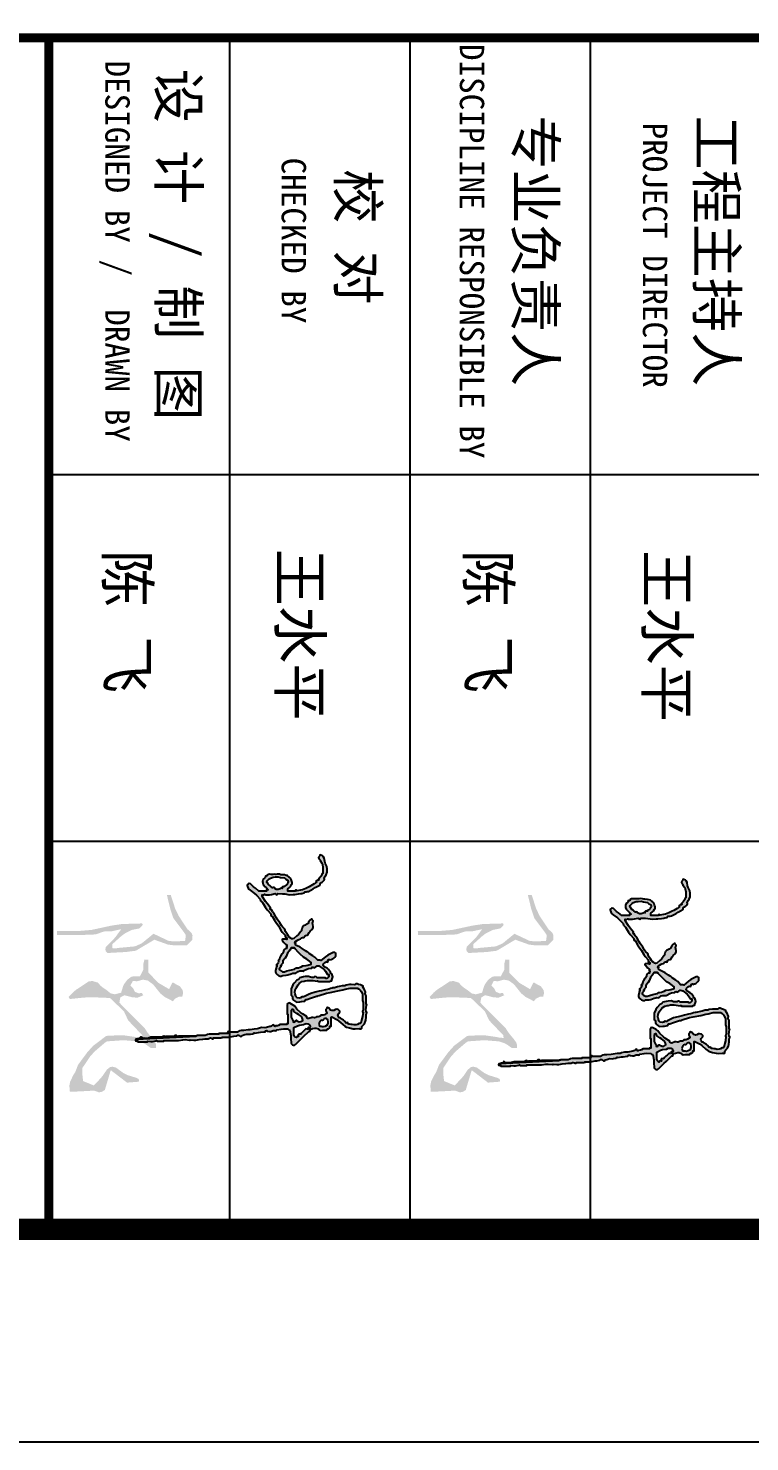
# Model space of a CAD drawing. Extents: x -496980 to 486425, y -292187 to -29437.
# Drawn here: x -112616 to -104121, y -292187 to -275551 of the extents above; entities that cross this region are included whole.
import ezdxf

# ---------------------------------------------------------------- set-up
doc = ezdxf.new("R2010")
doc.units = 0
doc.header["$LTSCALE"] = 1000
doc.header["$MEASUREMENT"] = 0
doc.layers.add('PUB_TEXT', color=7, linetype='Continuous')
doc.layers.add('PUB_TITLE', color=4, linetype='Continuous')
doc.styles.add('TQ', font='')
doc.styles.get('TQ').set_extended_font_data('SimSun')

# ---------------------------------------------------------------- blocks, each defined once
blk = doc.blocks.new('A$C21010AD8')
h = blk.add_hatch(color=247)
h.paths.add_polyline_path([(249, 1768), (240, 1777), (231, 1779), (219, 1777), (198, 1790), (187, 1796), (164, 1805), (142, 1805), (131, 1804), (109, 1802), (79, 1787), (63, 1782), (30, 1777), (16, 1768), (10, 1761), (2, 1747), (0, 1742), (3, 1736), (8, 1735), (19, 1727), (29, 1725), (42, 1729), (45, 1734), (48, 1737), (54, 1738), (77, 1754), (91, 1760), (118, 1765), (141, 1765), (153, 1765), (176, 1765), (177, 1760), (184, 1756), (188, 1759), (203, 1746), (211, 1740), (225, 1726), (228, 1723), (233, 1725), (234, 1729), (240, 1724), (242, 1718), (240, 1710), (246, 1703), (253, 1701), (261, 1704), (265, 1695), (268, 1691), (274, 1683), (293, 1653), (301, 1637), (316, 1604), (328, 1572), (332, 1555), (338, 1521), (332, 1516), (334, 1507), (341, 1503), (341, 1476), (341, 1463), (341, 1436), (332, 1436), (328, 1436), (319, 1436), (306, 1452), (297, 1459), (280, 1470), (271, 1476), (259, 1475), (243, 1469), (232, 1466), (220, 1460), (213, 1452), (209, 1445), (201, 1435), (196, 1431), (193, 1420), (189, 1404), (187, 1377), (187, 1368), (183, 1356), (181, 1336), (185, 1323), (183, 1307), (184, 1293), (185, 1287), (185, 1281), (185, 1278), (183, 1263), (185, 1254), (191, 1241), (199, 1237), (202, 1231), (200, 1223), (213, 1221), (221, 1216), (228, 1204), (243, 1198), (251, 1197), (267, 1198), (280, 1204), (300, 1222), (309, 1231), (328, 1250), (328, 1244), (328, 1241), (328, 1235), (333, 1235), (336, 1235), (341, 1235), (341, 1206), (341, 1191), (341, 1162), (315, 1129), (302, 1113), (274, 1083), (271, 1072), (274, 1064), (283, 1058), (285, 1052), (293, 1051), (298, 1055), (315, 1060), (323, 1066), (334, 1080), (364, 1120), (381, 1139), (417, 1174), (432, 1179), (439, 1184), (450, 1195), (497, 1224), (519, 1241), (560, 1278), (568, 1276), (575, 1279), (578, 1287), (616, 1309), (635, 1321), (670, 1348), (708, 1370), (727, 1383), (761, 1412), (769, 1410), (776, 1414), (779, 1421), (785, 1425), (791, 1426), (798, 1424), (795, 1409), (794, 1402), (795, 1387), (797, 1382), (805, 1380), (810, 1384), (826, 1396), (833, 1403), (846, 1418), (846, 1424), (865, 1424), (865, 1427), (868, 1428), (871, 1427), (874, 1423), (878, 1422), (883, 1424), (885, 1409), (891, 1401), (904, 1393), (917, 1394), (926, 1389), (932, 1378), (954, 1365), (967, 1360), (993, 1354), (991, 1351), (992, 1346), (996, 1345), (997, 1348), (1002, 1350), (1005, 1348), (1016, 1345), (1022, 1341), (1029, 1332), (1035, 1332), (1054, 1332), (1062, 1326), (1068, 1324), (1078, 1323), (1093, 1318), (1104, 1318), (1118, 1326), (1130, 1338), (1136, 1346), (1142, 1363), (1142, 1373), (1140, 1378), (1136, 1387), (1134, 1419), (1131, 1436), (1121, 1467), (1115, 1483), (1114, 1492), (1115, 1509), (1098, 1532), (1093, 1548), (1093, 1576), (1096, 1579), (1094, 1584), (1090, 1585), (1075, 1614), (1070, 1630), (1066, 1662), (1059, 1665), (1058, 1674), (1063, 1680), (1057, 1693), (1054, 1699), (1044, 1710), (1046, 1727), (1050, 1736), (1060, 1750), (1081, 1778), (1096, 1790), (1127, 1808), (1127, 1813), (1127, 1815), (1127, 1820), (1135, 1820), (1140, 1820), (1148, 1820), (1153, 1815), (1155, 1813), (1160, 1808), (1165, 1802), (1164, 1793), (1157, 1790), (1157, 1758), (1157, 1742), (1157, 1710), (1148, 1702), (1147, 1689), (1154, 1680), (1155, 1660), (1153, 1649), (1145, 1631), (1147, 1598), (1150, 1581), (1157, 1549), (1168, 1540), (1173, 1534), (1179, 1521), (1207, 1494), (1225, 1482), (1261, 1467), (1285, 1467), (1297, 1467), (1322, 1467), (1331, 1476), (1339, 1479), (1352, 1479), (1367, 1492), (1374, 1499), (1386, 1515), (1384, 1547), (1382, 1563), (1377, 1595), (1367, 1597), (1362, 1603), (1361, 1613), (1349, 1649), (1343, 1668), (1331, 1704), (1330, 1714), (1329, 1719), (1325, 1729), (1303, 1798), (1295, 1834), (1282, 1905), (1271, 1952), (1266, 1975), (1255, 2021), (1255, 2050), (1255, 2065), (1255, 2094), (1259, 2094), (1262, 2099), (1261, 2103), (1278, 2120), (1288, 2127), (1310, 2137), (1334, 2137), (1346, 2137), (1371, 2137), (1389, 2144), (1399, 2146), (1419, 2146), (1439, 2145), (1449, 2144), (1468, 2140), (1472, 2137), (1479, 2138), (1480, 2143), (1522, 2137), (1543, 2133), (1584, 2122), (1588, 2117), (1588, 2112), (1587, 2106), (1597, 2090), (1601, 2080), (1602, 2061), (1598, 2042), (1597, 2033), (1593, 2015), (1593, 2009), (1590, 2003), (1583, 2000), (1580, 1991), (1584, 1985), (1565, 1968), (1557, 1958), (1544, 1936), (1537, 1932), (1534, 1926), (1535, 1918), (1528, 1914), (1524, 1913), (1517, 1908), (1507, 1906), (1500, 1908), (1492, 1914), (1488, 1922), (1480, 1926), (1471, 1924), (1466, 1919), (1464, 1916), (1459, 1911), (1454, 1895), (1456, 1883), (1465, 1869), (1467, 1857), (1466, 1850), (1462, 1838), (1451, 1831), (1446, 1826), (1441, 1814), (1438, 1809), (1441, 1803), (1447, 1802), (1457, 1793), (1469, 1792), (1480, 1799), (1485, 1803), (1493, 1801), (1495, 1796), (1507, 1779), (1511, 1767), (1511, 1747), (1517, 1743), (1520, 1739), (1523, 1732), (1524, 1721), (1525, 1715), (1526, 1704), (1533, 1694), (1535, 1686), (1532, 1674), (1532, 1661), (1534, 1655), (1538, 1643), (1542, 1632), (1541, 1623), (1535, 1613), (1530, 1613), (1528, 1613), (1523, 1613), (1498, 1574), (1484, 1555), (1453, 1521), (1426, 1500), (1414, 1485), (1398, 1454), (1395, 1444), (1400, 1434), (1410, 1430), (1446, 1430), (1463, 1430), (1499, 1430), (1499, 1432), (1499, 1434), (1499, 1436), (1535, 1436), (1553, 1436), (1590, 1436), (1587, 1431), (1591, 1424), (1596, 1424), (1596, 1399), (1596, 1387), (1596, 1363), (1606, 1348), (1609, 1338), (1611, 1320), (1615, 1316), (1614, 1308), (1608, 1305), (1603, 1302), (1601, 1294), (1605, 1290), (1613, 1282), (1615, 1276), (1617, 1265), (1626, 1235), (1628, 1218), (1627, 1186), (1635, 1160), (1639, 1146), (1642, 1119), (1647, 1080), (1649, 1061), (1654, 1022), (1654, 996), (1657, 983), (1669, 961), (1669, 929), (1669, 913), (1669, 881), (1666, 882), (1664, 881), (1663, 878), (1667, 871), (1673, 868), (1681, 869), (1681, 835), (1681, 818), (1681, 784), (1684, 784), (1685, 784), (1687, 784), (1687, 747), (1687, 729), (1687, 693), (1692, 678), (1695, 671), (1700, 656), (1700, 627), (1700, 612), (1700, 583), (1702, 583), (1704, 579), (1703, 577), (1701, 574), (1703, 571), (1706, 571), (1706, 505), (1706, 472), (1706, 406), (1708, 406), (1710, 402), (1709, 400), (1700, 385), (1701, 371), (1712, 357), (1712, 328), (1712, 313), (1712, 284), (1715, 284), (1716, 280), (1715, 278), (1707, 268), (1709, 256), (1718, 248), (1718, 206), (1718, 185), (1718, 144), (1726, 121), (1728, 108), (1727, 83), (1729, 73), (1728, 66), (1721, 59), (1717, 54), (1718, 46), (1724, 43), (1731, 38), (1733, 30), (1730, 22), (1735, 22), (1737, 22), (1742, 22), (1742, 17), (1742, 15), (1742, 10), (1737, 10), (1735, 10), (1730, 10), (1737, 2), (1745, 0), (1755, 4), (1750, 10), (1753, 19), (1761, 22), (1761, 59), (1761, 77), (1761, 114), (1758, 114), (1757, 114), (1755, 114), (1757, 145), (1756, 161), (1751, 193), (1748, 197), (1750, 203), (1755, 205), (1755, 229), (1755, 242), (1755, 266), (1752, 266), (1751, 266), (1748, 266), (1748, 322), (1748, 350), (1748, 406), (1741, 447), (1740, 469), (1745, 510), (1747, 512), (1745, 515), (1742, 516), (1745, 550), (1744, 567), (1739, 601), (1734, 635), (1733, 652), (1733, 686), (1726, 696), (1724, 705), (1727, 717), (1732, 722), (1731, 732), (1724, 735), (1724, 764), (1724, 779), (1724, 808), (1721, 809), (1720, 812), (1721, 814), (1722, 817), (1721, 820), (1718, 821), (1718, 838), (1718, 846), (1718, 863), (1717, 870), (1716, 874), (1715, 881), (1710, 911), (1708, 925), (1703, 955), (1698, 963), (1698, 970), (1703, 979), (1709, 988), (1708, 999), (1700, 1006), (1696, 1022), (1693, 1030), (1687, 1046), (1690, 1070), (1689, 1083), (1684, 1107), (1678, 1112), (1676, 1118), (1678, 1125), (1673, 1159), (1671, 1176), (1666, 1211), (1667, 1215), (1666, 1219), (1663, 1223), (1657, 1226), (1655, 1236), (1660, 1241), (1664, 1263), (1662, 1275), (1654, 1296), (1653, 1308), (1653, 1315), (1657, 1326), (1651, 1327), (1648, 1332), (1640, 1373), (1638, 1394), (1639, 1436), (1646, 1441), (1650, 1446), (1651, 1454), (1701, 1462), (1726, 1464), (1776, 1467), (1781, 1471), (1783, 1474), (1788, 1479), (1792, 1489), (1791, 1497), (1785, 1506), (1736, 1557), (1712, 1583), (1663, 1634), (1661, 1641), (1651, 1645), (1645, 1640), (1640, 1632), (1633, 1629), (1623, 1631), (1635, 1625), (1640, 1616), (1639, 1604), (1655, 1588), (1662, 1580), (1678, 1564), (1687, 1558), (1690, 1550), (1687, 1540), (1695, 1533), (1702, 1532), (1712, 1534), (1711, 1525), (1714, 1519), (1721, 1515), (1716, 1503), (1711, 1498), (1700, 1491), (1670, 1491), (1656, 1491), (1627, 1491), (1610, 1525), (1604, 1544), (1599, 1582), (1591, 1599), (1589, 1609), (1590, 1628), (1595, 1633), (1597, 1635), (1602, 1640), (1613, 1646), (1623, 1645), (1633, 1637), (1639, 1648), (1640, 1656), (1636, 1668), (1631, 1689), (1632, 1702), (1639, 1723), (1646, 1728), (1649, 1732), (1654, 1741), (1650, 1765), (1650, 1777), (1651, 1802), (1643, 1803), (1638, 1809), (1639, 1817), (1633, 1827), (1626, 1831), (1614, 1832), (1614, 1837), (1614, 1840), (1614, 1844), (1580, 1844), (1563, 1844), (1529, 1844), (1529, 1847), (1528, 1849), (1526, 1850), (1551, 1895), (1566, 1916), (1599, 1954), (1616, 1975), (1623, 1989), (1630, 2015), (1637, 2051), (1639, 2070), (1636, 2106), (1637, 2116), (1639, 2125), (1632, 2131), (1626, 2132), (1617, 2131), (1606, 2142), (1601, 2147), (1590, 2158), (1567, 2166), (1556, 2169), (1532, 2174), (1516, 2174), (1508, 2174), (1492, 2177), (1489, 2180), (1482, 2178), (1480, 2174), (1454, 2171), (1440, 2172), (1413, 2177), (1411, 2178), (1407, 2176), (1407, 2174), (1375, 2174), (1360, 2174), (1328, 2174), (1316, 2165), (1305, 2163), (1291, 2167), (1277, 2160), (1270, 2157), (1255, 2152), (1251, 2145), (1245, 2142), (1236, 2143), (1228, 2127), (1225, 2118), (1221, 2100), (1214, 2088), (1215, 2075), (1224, 2064), (1222, 2032), (1222, 2016), (1227, 1985), (1233, 1971), (1234, 1963), (1233, 1948), (1241, 1919), (1244, 1904), (1252, 1875), (1253, 1860), (1254, 1853), (1258, 1838), (1265, 1820), (1268, 1810), (1270, 1790), (1280, 1751), (1285, 1731), (1294, 1692), (1306, 1650), (1314, 1630), (1334, 1591), (1338, 1584), (1338, 1579), (1337, 1570), (1346, 1554), (1348, 1543), (1346, 1524), (1340, 1518), (1337, 1515), (1331, 1509), (1308, 1503), (1296, 1502), (1273, 1503), (1263, 1508), (1258, 1510), (1249, 1515), (1223, 1532), (1212, 1543), (1194, 1567), (1190, 1588), (1187, 1598), (1182, 1619), (1183, 1656), (1184, 1674), (1191, 1710), (1187, 1714), (1189, 1721), (1194, 1723), (1194, 1766), (1194, 1788), (1194, 1832), (1188, 1833), (1185, 1840), (1188, 1844), (1178, 1848), (1169, 1854), (1150, 1858), (1139, 1857), (1121, 1850), (1120, 1843), (1113, 1837), (1105, 1838), (1080, 1819), (1068, 1806), (1054, 1777), (1045, 1771), (1037, 1769), (1026, 1771), (1017, 1780), (1013, 1785), (1008, 1796), (1005, 1799), (1007, 1804), (1011, 1805), (1007, 1812), (1001, 1815), (993, 1814), (987, 1818), (985, 1826), (990, 1832), (985, 1843), (983, 1848), (980, 1860), (973, 1867), (970, 1871), (962, 1878), (950, 1886), (941, 1888), (926, 1887), (919, 1879), (918, 1873), (920, 1863), (945, 1813), (961, 1790), (996, 1747), (993, 1735), (993, 1729), (993, 1716), (964, 1688), (951, 1671), (929, 1637), (917, 1624), (912, 1616), (904, 1601), (881, 1569), (870, 1551), (853, 1515), (846, 1508), (838, 1506), (828, 1509), (828, 1504), (828, 1502), (828, 1497), (818, 1503), (814, 1508), (810, 1518), (800, 1532), (796, 1539), (792, 1555), (782, 1564), (778, 1572), (779, 1585), (765, 1594), (758, 1603), (755, 1619), (730, 1635), (719, 1645), (700, 1668), (684, 1673), (674, 1674), (657, 1671), (643, 1668), (635, 1669), (621, 1674), (614, 1667), (611, 1664), (603, 1659), (615, 1641), (625, 1633), (645, 1625), (657, 1609), (662, 1600), (670, 1582), (681, 1574), (687, 1571), (700, 1567), (709, 1565), (714, 1563), (721, 1558), (751, 1534), (764, 1520), (789, 1491), (792, 1480), (791, 1473), (785, 1463), (775, 1448), (766, 1441), (749, 1433), (732, 1418), (722, 1412), (700, 1406), (679, 1384), (666, 1374), (639, 1360), (606, 1336), (589, 1325), (554, 1305), (540, 1294), (533, 1289), (517, 1281), (514, 1273), (507, 1270), (499, 1272), (459, 1239), (438, 1224), (395, 1195), (388, 1194), (384, 1194), (377, 1192), (379, 1199), (378, 1205), (374, 1211), (371, 1214), (372, 1221), (377, 1223), (376, 1261), (373, 1280), (365, 1317), (369, 1321), (370, 1323), (374, 1326), (375, 1333), (371, 1339), (365, 1342), (366, 1386), (368, 1408), (377, 1451), (373, 1484), (372, 1501), (368, 1534), (365, 1556), (363, 1567), (359, 1588), (354, 1591), (352, 1592), (347, 1595), (347, 1609), (346, 1617), (344, 1631), (321, 1673), (309, 1693), (286, 1735), (281, 1739), (277, 1740), (270, 1741), (261, 1751), (257, 1757)])
h.paths.add_polyline_path([(263, 1435), (266, 1434), (274, 1430), (283, 1424), (287, 1419), (292, 1409), (299, 1403), (301, 1396), (298, 1387), (303, 1382), (309, 1380), (316, 1381), (314, 1374), (315, 1369), (319, 1363), (327, 1344), (326, 1329), (316, 1311), (309, 1306), (307, 1298), (310, 1290), (298, 1275), (292, 1268), (280, 1253), (267, 1247), (263, 1239), (254, 1237), (246, 1241), (227, 1259), (219, 1271), (210, 1296), (208, 1316), (207, 1345), (212, 1367), (218, 1403), (230, 1417), (238, 1433), (255, 1439)], flags=16)
h.paths.add_polyline_path([(877, 1497), (883, 1497), (882, 1499), (883, 1503), (886, 1503), (918, 1535), (934, 1551), (965, 1582), (982, 1613), (992, 1628), (1014, 1655), (1020, 1655), (1023, 1655), (1029, 1655), (1038, 1624), (1041, 1608), (1044, 1576), (1053, 1560), (1057, 1551), (1063, 1534), (1065, 1518), (1067, 1510), (1075, 1497), (1082, 1468), (1086, 1453), (1093, 1424), (1102, 1402), (1101, 1386), (1090, 1366), (1084, 1357), (1076, 1354), (1066, 1357), (1061, 1362), (1059, 1364), (1054, 1369), (1041, 1369), (1041, 1375), (1037, 1373), (1032, 1374), (1029, 1378), (1020, 1387), (1011, 1389), (999, 1387), (972, 1409), (957, 1418), (926, 1433), (907, 1448), (897, 1454), (877, 1467)], flags=16)
h.paths.add_polyline_path([(1456, 1485), (1461, 1490), (1466, 1492), (1474, 1491), (1493, 1520), (1503, 1535), (1523, 1564), (1536, 1571), (1544, 1574), (1559, 1576), (1570, 1557), (1571, 1542), (1563, 1521), (1558, 1517), (1560, 1509), (1566, 1506), (1572, 1501), (1575, 1493), (1572, 1485), (1567, 1487), (1563, 1486), (1559, 1482), (1547, 1475), (1541, 1472), (1529, 1467), (1502, 1467), (1489, 1467), (1462, 1467), (1457, 1472), (1455, 1477)], flags=16)
h.paths.add_polyline_path([(1540, 1786), (1541, 1799), (1546, 1804), (1549, 1806), (1553, 1811), (1572, 1816), (1584, 1815), (1602, 1808), (1610, 1794), (1613, 1786), (1617, 1771), (1615, 1757), (1614, 1749), (1614, 1735), (1605, 1731), (1601, 1729), (1593, 1723), (1591, 1728), (1586, 1730), (1581, 1729), (1568, 1737), (1562, 1744), (1556, 1759), (1559, 1762), (1557, 1767), (1553, 1768), (1544, 1777)], flags=16)
at = {"color": 247}
for points in [[(185, 1278), (183, 1263), (185, 1254), (191, 1241), (199, 1237), (202, 1231), (200, 1223), (213, 1221), (221, 1216), (228, 1204), (243, 1198), (251, 1197), (267, 1198), (280, 1204), (300, 1222), (309, 1231), (328, 1250), (328, 1244), (328, 1241), (328, 1235), (333, 1235), (336, 1235), (341, 1235), (341, 1206), (341, 1191), (341, 1162), (315, 1129), (302, 1113), (274, 1083), (271, 1072), (274, 1064), (283, 1058), (285, 1052), (293, 1051), (298, 1055), (315, 1060), (323, 1066), (334, 1080), (364, 1120), (381, 1139), (417, 1174), (432, 1179), (439, 1184), (450, 1195), (497, 1224), (519, 1241), (560, 1278), (568, 1276), (575, 1279), (578, 1287), (616, 1309), (635, 1321), (670, 1348), (708, 1370), (727, 1383), (761, 1412), (769, 1410), (776, 1414), (779, 1421), (785, 1425), (791, 1426), (798, 1424), (795, 1409), (794, 1402), (795, 1387), (797, 1382), (805, 1380), (810, 1384), (826, 1396), (833, 1403), (846, 1418), (846, 1424), (846, 1418), (846, 1424), (865, 1424), (846, 1424), (865, 1424), (865, 1427), (868, 1428), (871, 1427), (874, 1423), (878, 1422), (883, 1424), (885, 1409), (891, 1401), (904, 1393), (917, 1394), (926, 1389), (932, 1378), (954, 1365), (967, 1360), (993, 1354), (991, 1351), (992, 1346), (996, 1345), (997, 1348), (1002, 1350), (1005, 1348), (1016, 1345), (1022, 1341), (1029, 1332), (1035, 1332), (1054, 1332), (1062, 1326), (1068, 1324), (1078, 1323), (1093, 1318), (1104, 1318), (1118, 1326), (1130, 1338), (1136, 1346), (1142, 1363), (1142, 1373), (1140, 1378), (1136, 1387), (1134, 1419), (1131, 1436), (1121, 1467), (1115, 1483), (1114, 1492), (1115, 1509), (1098, 1532), (1093, 1548), (1093, 1576), (1096, 1579), (1094, 1584), (1090, 1585), (1075, 1614), (1070, 1630), (1066, 1662), (1059, 1665), (1058, 1674), (1063, 1680), (1057, 1693), (1054, 1699), (1044, 1710), (1046, 1727), (1050, 1736), (1060, 1750), (1081, 1778), (1096, 1790), (1127, 1808), (1127, 1813), (1127, 1815), (1127, 1820), (1135, 1820), (1140, 1820), (1148, 1820), (1153, 1815), (1155, 1813), (1160, 1808), (1165, 1802), (1164, 1793), (1157, 1790), (1157, 1758), (1157, 1742), (1157, 1710), (1148, 1702), (1147, 1689), (1154, 1680), (1155, 1660), (1153, 1649), (1145, 1631), (1147, 1598), (1150, 1581), (1157, 1549), (1168, 1540), (1173, 1534), (1179, 1521), (1207, 1494), (1225, 1482), (1261, 1467), (1285, 1467), (1297, 1467), (1322, 1467), (1331, 1476), (1339, 1479), (1352, 1479), (1367, 1492), (1374, 1499), (1386, 1515), (1384, 1547), (1382, 1563), (1377, 1595), (1367, 1597), (1362, 1603), (1361, 1613), (1349, 1649), (1343, 1668), (1331, 1704), (1330, 1714), (1329, 1719), (1325, 1729), (1303, 1798), (1295, 1834), (1282, 1905), (1271, 1952), (1266, 1975), (1255, 2021), (1255, 2050), (1255, 2065), (1255, 2094), (1259, 2094), (1262, 2099), (1261, 2103), (1278, 2120), (1288, 2127), (1310, 2137), (1334, 2137), (1346, 2137), (1371, 2137), (1389, 2144), (1399, 2146), (1419, 2146), (1439, 2145), (1449, 2144), (1468, 2140), (1472, 2137), (1479, 2138), (1480, 2143), (1522, 2137), (1543, 2133), (1584, 2122), (1588, 2117), (1588, 2112), (1587, 2106), (1597, 2090), (1601, 2080), (1602, 2061), (1598, 2042), (1597, 2033), (1593, 2015), (1593, 2010), (1592, 2007), (1590, 2003), (1583, 2000), (1580, 1991), (1584, 1985), (1565, 1968), (1557, 1958), (1544, 1936), (1537, 1932), (1534, 1926), (1535, 1918), (1528, 1914), (1524, 1913), (1517, 1908), (1507, 1906), (1500, 1908), (1492, 1914), (1488, 1922), (1480, 1926), (1471, 1924), (1466, 1919), (1464, 1916), (1459, 1911), (1454, 1895), (1456, 1883), (1465, 1869), (1467, 1857), (1466, 1850), (1462, 1838), (1451, 1831), (1446, 1826), (1441, 1814), (1438, 1809), (1441, 1803), (1447, 1802), (1457, 1793), (1469, 1792), (1480, 1799), (1485, 1803), (1493, 1801), (1495, 1796), (1507, 1779), (1511, 1767), (1511, 1747), (1517, 1743), (1520, 1739), (1523, 1732), (1524, 1721), (1525, 1715), (1526, 1704), (1533, 1694), (1535, 1686), (1532, 1674), (1532, 1661), (1534, 1655), (1538, 1643), (1542, 1632), (1541, 1623), (1535, 1613), (1530, 1613), (1528, 1613), (1523, 1613), (1498, 1574), (1484, 1555), (1453, 1521), (1426, 1500), (1414, 1485), (1398, 1454), (1395, 1444), (1400, 1434), (1410, 1430), (1446, 1430), (1463, 1430), (1499, 1430), (1499, 1432), (1499, 1434), (1499, 1436), (1535, 1436), (1553, 1436), (1590, 1436), (1587, 1431), (1591, 1424), (1596, 1424), (1596, 1399), (1596, 1387), (1596, 1363), (1606, 1348), (1609, 1338), (1611, 1320), (1615, 1316), (1614, 1308), (1608, 1305), (1603, 1302), (1601, 1294), (1605, 1290), (1613, 1282), (1615, 1276), (1617, 1265), (1626, 1235), (1628, 1218), (1627, 1186), (1635, 1160), (1639, 1146), (1642, 1119), (1647, 1080), (1649, 1061), (1654, 1022), (1654, 996), (1657, 983), (1669, 961), (1669, 929), (1669, 913), (1669, 881), (1666, 882), (1664, 881), (1663, 878), (1667, 871), (1673, 868), (1681, 869), (1681, 835), (1681, 818), (1681, 784), (1684, 784), (1685, 784), (1687, 784), (1687, 747), (1687, 729), (1687, 693), (1692, 678), (1695, 671), (1700, 656), (1700, 627), (1700, 612), (1700, 583), (1702, 583), (1704, 579), (1703, 577), (1701, 574), (1703, 571), (1706, 571), (1706, 505), (1706, 472), (1706, 406), (1708, 406), (1710, 402), (1709, 400), (1700, 385), (1701, 371), (1712, 357), (1712, 328), (1712, 313), (1712, 284), (1715, 284), (1716, 280), (1715, 278), (1707, 268), (1709, 256), (1718, 248), (1718, 206), (1718, 185), (1718, 144), (1726, 121), (1728, 108), (1727, 83), (1729, 73), (1728, 66), (1721, 59), (1717, 54), (1718, 46), (1724, 43), (1731, 38), (1733, 30), (1730, 22), (1735, 22), (1737, 22), (1742, 22), (1742, 17), (1742, 15), (1742, 10), (1737, 10), (1735, 10), (1706, 571), (1737, 2), (1745, 0), (1755, 4), (1750, 10), (1753, 19), (1761, 22), (1761, 59), (1761, 77), (1761, 114), (1758, 114), (1757, 114), (1755, 114), (1757, 145), (1756, 161), (1751, 193), (1748, 197), (1750, 203), (1755, 205), (1755, 229), (1755, 242), (1755, 266), (1752, 266), (1751, 266), (1748, 266), (1748, 322), (1748, 350), (1748, 406), (1741, 447), (1740, 469), (1745, 510), (1747, 512), (1745, 515), (1742, 516), (1745, 550), (1744, 567), (1739, 601), (1734, 635), (1733, 652), (1733, 686), (1726, 696), (1724, 705), (1727, 717), (1732, 722), (1731, 732), (1724, 735), (1724, 764), (1724, 779), (1724, 808), (1721, 809), (1720, 812), (1721, 814), (1722, 817), (1721, 820), (1718, 821), (1718, 838), (1718, 846), (1718, 863), (1717, 870), (1716, 874), (1715, 881), (1710, 911), (1708, 925), (1703, 955), (1698, 963), (1698, 970), (1703, 979), (1709, 988), (1708, 999), (1700, 1006), (1696, 1022), (1693, 1030), (1687, 1046), (1690, 1070), (1689, 1083), (1684, 1107), (1678, 1112), (1676, 1118), (1678, 1125), (1673, 1159), (1671, 1176), (1666, 1211), (1667, 1215), (1666, 1219), (1663, 1223), (1657, 1226), (1655, 1236), (1660, 1241), (1664, 1263), (1662, 1275), (1654, 1296), (1653, 1308), (1653, 1315), (1657, 1326), (1653, 1327), (1650, 1329), (1648, 1332), (1640, 1373), (1638, 1394), (1639, 1436), (1646, 1441), (1650, 1446), (1651, 1454), (1701, 1462), (1726, 1464), (1776, 1467), (1781, 1471), (1783, 1474), (1788, 1479), (1792, 1489), (1791, 1497), (1785, 1506), (1736, 1557), (1712, 1583), (1663, 1634), (1661, 1641), (1651, 1645), (1645, 1640), (1640, 1632), (1633, 1629), (1623, 1631), (1635, 1625), (1640, 1616), (1639, 1604), (1655, 1588), (1662, 1580), (1678, 1564), (1687, 1558), (1690, 1550), (1687, 1540), (1695, 1533), (1702, 1532), (1712, 1534), (1711, 1525), (1714, 1519), (1721, 1515), (1716, 1503), (1711, 1498), (1700, 1491), (1670, 1491), (1656, 1491), (1627, 1491), (1610, 1525), (1604, 1544), (1599, 1582), (1591, 1599), (1589, 1609), (1590, 1628), (1595, 1633), (1597, 1635), (1602, 1640), (1613, 1646), (1623, 1645), (1633, 1637), (1639, 1648), (1640, 1656), (1636, 1668), (1631, 1689), (1632, 1702), (1639, 1723), (1646, 1728), (1649, 1732), (1654, 1741), (1650, 1765), (1650, 1777), (1651, 1802), (1643, 1803), (1638, 1809), (1639, 1817), (1633, 1827), (1626, 1831), (1614, 1832), (1614, 1837), (1614, 1840), (1614, 1844), (1580, 1844), (1563, 1844), (1529, 1844), (1529, 1847), (1528, 1849), (1526, 1850), (1551, 1895), (1566, 1916), (1599, 1954), (1616, 1975), (1623, 1989), (1630, 2015), (1637, 2051), (1639, 2070), (1636, 2106), (1637, 2114), (1637, 2117), (1639, 2125), (1632, 2131), (1626, 2132), (1617, 2131), (1606, 2142), (1601, 2147), (1590, 2158), (1567, 2166), (1556, 2169), (1532, 2174), (1516, 2174), (1508, 2174), (1492, 2177), (1489, 2180), (1482, 2178), (1480, 2174), (1454, 2171), (1440, 2172), (1413, 2177), (1411, 2178), (1407, 2176), (1407, 2174), (1375, 2174), (1360, 2174), (1328, 2174), (1316, 2165), (1305, 2163), (1291, 2167), (1277, 2160), (1270, 2157), (1255, 2152), (1251, 2145), (1245, 2142), (1236, 2143), (1228, 2127), (1225, 2118), (1221, 2100), (1214, 2088), (1215, 2075), (1224, 2064), (1222, 2032), (1222, 2016), (1227, 1985), (1233, 1971), (1234, 1963), (1233, 1948), (1241, 1919), (1244, 1904), (1252, 1875), (1253, 1860), (1254, 1853), (1258, 1838), (1265, 1820), (1268, 1810), (1270, 1790), (1280, 1751), (1285, 1731), (1294, 1692), (1306, 1650), (1314, 1630), (1334, 1591), (1338, 1584), (1338, 1579), (1337, 1570), (1346, 1554), (1348, 1543), (1346, 1524), (1340, 1518), (1337, 1515), (1331, 1509), (1308, 1503), (1296, 1502), (1273, 1503), (1263, 1508), (1258, 1510), (1249, 1515), (1223, 1532), (1212, 1543), (1194, 1567), (1190, 1588), (1187, 1598), (1182, 1619), (1183, 1656), (1184, 1674), (1191, 1710), (1187, 1714), (1189, 1721), (1194, 1723), (1194, 1766), (1194, 1788), (1194, 1832), (1188, 1833), (1185, 1840), (1188, 1844), (1180, 1848), (1177, 1849), (1169, 1854), (1150, 1858), (1139, 1857), (1121, 1850), (1120, 1843), (1113, 1837), (1105, 1838), (1080, 1819), (1068, 1806), (1054, 1777), (1045, 1771), (1037, 1769), (1026, 1771), (1017, 1780), (1013, 1785), (1008, 1796), (1005, 1799), (1007, 1804), (1011, 1805), (1007, 1812), (1001, 1815), (993, 1814), (987, 1818), (985, 1826), (990, 1832), (985, 1843), (983, 1848), (980, 1860), (973, 1867), (970, 1871), (962, 1878), (950, 1886), (941, 1888), (926, 1887), (919, 1879), (918, 1873), (920, 1863), (945, 1813), (961, 1790), (996, 1747), (993, 1735), (993, 1729), (993, 1716), (964, 1688), (951, 1671), (929, 1637), (917, 1624), (912, 1616), (904, 1601), (881, 1569), (870, 1551), (853, 1515), (846, 1508), (838, 1506), (828, 1509), (828, 1504), (828, 1502), (828, 1497), (818, 1503), (814, 1508), (810, 1518), (800, 1532), (796, 1539), (792, 1555), (782, 1564), (778, 1572), (779, 1585), (765, 1594), (758, 1603), (755, 1619), (730, 1635), (719, 1645), (700, 1668), (684, 1673), (674, 1674), (657, 1671), (643, 1668), (635, 1669), (621, 1674), (614, 1667), (611, 1664), (603, 1659), (615, 1641), (625, 1633), (645, 1625), (657, 1609), (662, 1600), (670, 1582), (681, 1574), (687, 1571), (700, 1567), (709, 1565), (714, 1563), (721, 1558), (751, 1534), (764, 1520), (789, 1491), (792, 1480), (791, 1473), (785, 1463), (775, 1448), (766, 1441), (749, 1433), (732, 1418), (722, 1412), (700, 1406), (679, 1384), (666, 1374), (639, 1360), (606, 1336), (589, 1325), (554, 1305), (540, 1294), (533, 1289), (517, 1281), (514, 1273), (507, 1270), (499, 1272), (459, 1239), (438, 1224), (395, 1195), (388, 1194), (384, 1194), (377, 1192), (379, 1199), (378, 1205), (374, 1211), (371, 1214), (372, 1221), (377, 1223), (376, 1261), (373, 1280), (365, 1317), (369, 1321), (370, 1323), (374, 1326), (375, 1333), (371, 1339), (365, 1342), (366, 1386), (368, 1408), (377, 1451), (373, 1484), (372, 1501), (368, 1534), (365, 1556), (363, 1567), (359, 1588), (354, 1591), (352, 1592), (347, 1595), (347, 1609), (346, 1617), (344, 1631), (321, 1673), (309, 1693), (286, 1735), (281, 1739), (277, 1740), (270, 1741), (261, 1751), (257, 1757), (249, 1768), (240, 1777), (231, 1779), (219, 1777), (198, 1790), (187, 1796), (164, 1805), (142, 1805), (131, 1804), (109, 1802), (79, 1787), (63, 1782), (30, 1777), (16, 1768), (10, 1761), (2, 1747), (0, 1742), (3, 1736), (8, 1735), (19, 1727), (29, 1725), (42, 1729), (45, 1734), (48, 1737), (54, 1738), (77, 1754), (91, 1760), (118, 1765), (141, 1765), (153, 1765), (176, 1765), (177, 1760), (184, 1756), (188, 1759), (203, 1746), (211, 1740), (225, 1726), (228, 1723), (233, 1725), (234, 1729), (240, 1724), (242, 1718), (240, 1710), (246, 1703), (253, 1701), (261, 1704), (265, 1695), (268, 1691), (274, 1683), (293, 1653), (301, 1637), (316, 1604), (328, 1572), (332, 1555), (338, 1521), (332, 1516), (334, 1507), (341, 1503), (341, 1476), (341, 1463), (341, 1436), (332, 1436), (328, 1436), (319, 1436), (306, 1452), (297, 1459), (280, 1470), (271, 1476), (259, 1475), (243, 1469), (232, 1466), (220, 1460), (213, 1452), (209, 1445), (201, 1435), (196, 1431), (193, 1420), (189, 1404), (187, 1377), (187, 1368), (183, 1356), (181, 1336), (185, 1323), (183, 1307), (184, 1293), (185, 1287), (185, 1281)], [(1593, 1723), (1601, 1729), (1605, 1731), (1614, 1735), (1614, 1749), (1615, 1757), (1617, 1771), (1613, 1786), (1610, 1794), (1602, 1808), (1584, 1815), (1572, 1816), (1553, 1811), (1549, 1806), (1546, 1804), (1541, 1799), (1540, 1786), (1544, 1777), (1553, 1768), (1557, 1767), (1559, 1762), (1556, 1759), (1562, 1744), (1568, 1737), (1581, 1729), (1586, 1730), (1591, 1728)], [(883, 1497), (877, 1497), (883, 1497), (877, 1497), (877, 1467), (877, 1497), (877, 1497), (877, 1497), (877, 1497), (877, 1467), (897, 1454), (907, 1448), (926, 1433), (957, 1418), (972, 1409), (999, 1387), (1011, 1389), (1020, 1387), (1029, 1378), (1032, 1374), (1037, 1373), (1041, 1375), (1041, 1369), (1054, 1369), (1059, 1364), (1061, 1362), (1066, 1357), (1076, 1354), (1084, 1357), (1090, 1366), (1101, 1386), (1102, 1402), (1093, 1424), (1086, 1453), (1082, 1468), (1075, 1497), (1067, 1510), (1065, 1518), (1063, 1534), (1057, 1551), (1053, 1560), (1044, 1576), (1041, 1608), (1038, 1624), (1029, 1655), (1023, 1655), (1020, 1655), (1014, 1655), (992, 1628), (982, 1613), (965, 1582), (934, 1551), (918, 1535), (886, 1503), (883, 1503), (882, 1499), (883, 1497), (877, 1497), (883, 1497), (877, 1497), (877, 1467), (877, 1497), (877, 1467), (897, 1454), (907, 1448), (926, 1433), (957, 1418), (972, 1409), (999, 1387), (1011, 1389), (1020, 1387), (1029, 1378), (1032, 1374), (1037, 1373), (1041, 1375), (1041, 1369), (1041, 1375), (1041, 1369), (1054, 1369), (1041, 1369), (1054, 1369), (1059, 1364), (1061, 1362), (1066, 1357), (1076, 1354), (1084, 1357), (1090, 1366), (1101, 1386), (1102, 1402), (1093, 1424), (1086, 1453), (1082, 1468), (1075, 1497), (1067, 1510), (1065, 1518), (1063, 1534), (1057, 1551), (1053, 1560), (1044, 1576), (1041, 1608), (1038, 1624), (1029, 1655), (1023, 1655), (1020, 1655), (1014, 1655), (992, 1628), (982, 1613), (965, 1582), (934, 1551), (918, 1535), (886, 1503), (883, 1503), (882, 1499)], [(1462, 1467), (1489, 1467), (1502, 1467), (1529, 1467), (1541, 1472), (1547, 1475), (1559, 1482), (1563, 1486), (1567, 1487), (1572, 1485), (1575, 1493), (1572, 1501), (1566, 1506), (1560, 1509), (1558, 1517), (1563, 1521), (1571, 1542), (1570, 1557), (1559, 1576), (1544, 1574), (1536, 1571), (1523, 1564), (1503, 1535), (1493, 1520), (1474, 1491), (1466, 1492), (1461, 1490), (1456, 1485), (1455, 1477), (1457, 1472)], [(1029, 1332), (1035, 1332)], [(1035, 1332), (1054, 1332)], [(1041, 1369), (1054, 1369), (1041, 1369), (1041, 1375)]]:
    blk.add_lwpolyline(points, close=True, dxfattribs=at)
blk.add_lwpolyline([(255, 1439), (263, 1435), (266, 1434), (274, 1430), (283, 1424), (287, 1419), (292, 1409), (299, 1403), (301, 1396), (298, 1387), (303, 1382), (309, 1380), (316, 1381), (314, 1374), (315, 1369), (319, 1363), (327, 1344), (326, 1329), (316, 1311), (309, 1306), (307, 1298), (310, 1290), (298, 1275), (292, 1268), (280, 1253), (267, 1247), (263, 1239), (254, 1237), (246, 1241), (227, 1259), (219, 1271), (210, 1296), (208, 1316), (207, 1345), (212, 1367), (218, 1403), (230, 1417), (238, 1433), (255, 1440)], dxfattribs=at)

msp = doc.modelspace()

# ---------------------------------------------------------------- hatches: boundary and pattern name
h = msp.add_hatch(color=7)
h.dxf.hatch_style = 1
h.paths.add_polyline_path([(-111654.2, -286964.2), (-111489.9, -287121), (-111439.7, -287228), (-111273.1, -287403.1), (-111269.2, -287435), (-111324, -287429.8), (-111344.2, -287424.9), (-111476.5, -287405.8), (-111552.5, -287402.9), (-111697.4, -287410.4), (-111851.6, -287526.3), (-111918.8, -287600.6), (-112031, -287752.1), (-112046.7, -287795.4), (-112065, -287839.9), (-112084.3, -287869.4), (-112123, -287948.3), (-112132.2, -287997.3), (-112126.1, -288068.8), (-112028.4, -288064.4), (-111968, -288061.4), (-111842, -288054.5), (-111785, -288074.2), (-111754.3, -288071.1), (-111714.9, -288047.9), (-111644.9, -287813.8), (-111453.4, -287960.3), (-111316.4, -287949.8), (-111310.5, -287936.9), (-111316.9, -287917.5), (-111339.9, -287905), (-111443.2, -287873.5), (-111498.1, -287846), (-111583.4, -287783.7), (-111627.3, -287772.6), (-111654.8, -287778.8), (-111690.9, -287808.1), (-111738, -287877.2), (-111767, -287912.8), (-111845.5, -287993.1), (-111970.1, -287942.7), (-111978, -287876.4), (-111978.9, -287788.1), (-111889.5, -287655.2), (-111837.1, -287596.2), (-111713.9, -287490.4), (-111705.7, -287485.7), (-111699.4, -287480.3), (-111685.7, -287474.5), (-111530.4, -287463.8), (-111463.7, -287463.8), (-111324.8, -287475), (-111255.1, -287497.6), (-111222.4, -287517.2), (-111170.9, -287554.7), (-111142.5, -287554.7), (-111124.3, -287554.7), (-111111.7, -287554.7), (-111110.7, -287519.2), (-111119.3, -287490.3), (-111151.6, -287444.6), (-111190.2, -287399.5), (-111214.5, -287367.7), (-111245, -287320.5), (-111350.7, -287214.8), (-111405.3, -287160.2), (-111515, -287050.5), (-111543.5, -287017.3), (-111531.2, -286955.5), (-111484.7, -286932), (-111391.4, -286956.1), (-111330.6, -286960.7), (-111259.9, -286932), (-111271.7, -286918.1), (-111273.1, -286912.2), (-111277.7, -286904.7), (-111317.3, -286909.4), (-111360.4, -286891.4), (-111380.9, -286851.3), (-111413.3, -286817.7), (-111384.7, -286763.2), (-111337.3, -286767.9), (-111266, -286748.6), (-111208.9, -286759), (-111146.7, -286803.8), (-111062.9, -286908.7), (-111010.9, -286951.5), (-110912.8, -287002.7), (-110888.3, -286971.8), (-110845.2, -286950.3), (-110803.8, -286949.2), (-110792.4, -286906.8), (-110798.8, -286871.4), (-110831.7, -286825.7), (-110878.3, -286802.1), (-110904.8, -286785.5), (-110920.1, -286783.9), (-110958.2, -286860.3), (-111088.4, -286783.6), (-111149, -286719.6), (-111168.9, -286699.7), (-111178, -286690.6), (-111203.4, -286665.2), (-111203.4, -286588.4), (-111203.4, -286555.1), (-111203.4, -286512.9), (-111215.2, -286512.9), (-111233.4, -286512.9), (-111248.3, -286511), (-111262.6, -286567.3), (-111261.2, -286630.5), (-111302.4, -286710.8), (-111366.5, -286707.9), (-111401.9, -286714.4), (-111449.2, -286748.4), (-111485.7, -286798.3), (-111499.9, -286826.6), (-111523.1, -286902.7), (-111596.3, -286921.1), (-111646.5, -286910), (-111693.4, -286871.8), (-111740.1, -286840.5), (-111764.2, -286819.9), (-111798.3, -286782.7), (-111863.1, -286763.9), (-111906.5, -286770.6), (-111968.3, -286811.9), (-112053.4, -286867.7), (-112091.7, -286900.1), (-112141, -286953.3), (-112127.9, -286973), (-112127.4, -286976.7), (-111957.2, -286958.9), (-111857.4, -286955.8)])
h.paths.add_polyline_path([(-111527.8, -286242.2), (-111483.8, -286207.7), (-111395.8, -286162.9), (-111343.3, -286152.9), (-111305, -286144.4), (-111274.1, -286112.6), (-111269.6, -286100.1), (-111271.3, -286093), (-111278.1, -286086.9), (-111512.8, -286093.9), (-111634.8, -286112.2), (-111874.4, -286163.6), (-112045.5, -286177.6), (-112130.3, -286177.6), (-112279.4, -286177.6), (-112277.3, -286185.3), (-112277.6, -286202.9), (-112278, -286217.4), (-112279.5, -286223.5), (-112106.1, -286223.5), (-112009.1, -286223.5), (-111821.7, -286216.1), (-111756.3, -286192.2), (-111710.2, -286178.4), (-111629.8, -286178.2), (-111521.5, -286154.3), (-111581, -286235.6), (-111601.5, -286261), (-111644.7, -286304.3), (-111666, -286325.5), (-111703.3, -286362.8), (-111708.4, -286394.2), (-111702.8, -286413.9), (-111684.3, -286435), (-111464.2, -286422.9), (-111349.4, -286407.8), (-111131.8, -286278.3), (-110970.8, -286335.8), (-110893.2, -286345.6), (-110748.1, -286343.9), (-110725.1, -286321), (-110710, -286305.8), (-110685.6, -286281.5), (-110682, -286229.9), (-110695.1, -286197.1), (-110741.6, -286154.7), (-110844.3, -285999.7), (-110886.5, -285912.1), (-110937.7, -285753.4), (-110957.7, -285753.4), (-110975.9, -285753.4), (-110983.6, -285753.4), (-110942.8, -285920.6), (-110907.5, -286025.4), (-110786, -286187.2), (-110762.5, -286221.8), (-110762.5, -286239.9), (-110769.5, -286293), (-110906.2, -286298.8), (-110965.5, -286291.2), (-111141.8, -286208.2), (-111280.3, -286321.8), (-111360.1, -286356.9), (-111548, -286374.5), (-111591.6, -286380.9), (-111626.1, -286377.4), (-111625.4, -286330.1)])
h = msp.add_hatch(color=7)
h.dxf.hatch_style = 1
h.paths.add_polyline_path([(-107404.3, -286964.2), (-107239.9, -287121), (-107189.8, -287228), (-107023.2, -287403.1), (-107019.2, -287435), (-107074, -287429.8), (-107094.2, -287424.9), (-107226.5, -287405.8), (-107302.6, -287402.9), (-107447.4, -287410.4), (-107601.7, -287526.3), (-107668.8, -287600.6), (-107781, -287752.1), (-107796.7, -287795.4), (-107815.1, -287839.9), (-107834.3, -287869.4), (-107873, -287948.3), (-107882.2, -287997.3), (-107876.1, -288068.8), (-107778.5, -288064.4), (-107718, -288061.4), (-107592.1, -288054.5), (-107535, -288074.2), (-107504.3, -288071.1), (-107464.9, -288047.9), (-107394.9, -287813.8), (-107203.4, -287960.3), (-107066.4, -287949.8), (-107060.5, -287936.9), (-107067, -287917.5), (-107089.9, -287905), (-107193.2, -287873.5), (-107248.1, -287846), (-107333.4, -287783.7), (-107377.3, -287772.6), (-107404.9, -287778.8), (-107440.9, -287808.1), (-107488, -287877.2), (-107517, -287912.8), (-107595.5, -287993.1), (-107720.2, -287942.7), (-107728, -287876.4), (-107729, -287788.1), (-107639.6, -287655.2), (-107587.1, -287596.2), (-107464, -287490.4), (-107455.7, -287485.7), (-107449.5, -287480.3), (-107435.7, -287474.5), (-107280.4, -287463.8), (-107213.7, -287463.8), (-107074.8, -287475), (-107005.1, -287497.6), (-106972.5, -287517.2), (-106920.9, -287554.7), (-106892.5, -287554.7), (-106874.4, -287554.7), (-106861.8, -287554.7), (-106860.7, -287519.2), (-106869.4, -287490.3), (-106901.6, -287444.6), (-106940.2, -287399.5), (-106964.5, -287367.7), (-106995, -287320.5), (-107100.8, -287214.8), (-107155.3, -287160.2), (-107265.1, -287050.5), (-107293.6, -287017.3), (-107281.2, -286955.5), (-107234.7, -286932), (-107141.4, -286956.1), (-107080.6, -286960.7), (-107009.9, -286932), (-107021.7, -286918.1), (-107023.2, -286912.2), (-107027.8, -286904.7), (-107067.3, -286909.4), (-107110.4, -286891.4), (-107130.9, -286851.3), (-107163.4, -286817.7), (-107134.7, -286763.2), (-107087.4, -286767.9), (-107016.1, -286748.6), (-106958.9, -286759), (-106896.7, -286803.8), (-106812.9, -286908.7), (-106760.9, -286951.5), (-106662.8, -287002.7), (-106638.4, -286971.8), (-106595.3, -286950.3), (-106553.9, -286949.2), (-106542.4, -286906.8), (-106548.8, -286871.4), (-106581.7, -286825.7), (-106628.3, -286802.1), (-106654.8, -286785.5), (-106670.2, -286783.9), (-106708.2, -286860.3), (-106838.4, -286783.6), (-106899, -286719.6), (-106919, -286699.7), (-106928, -286690.6), (-106953.4, -286665.2), (-106953.4, -286588.4), (-106953.4, -286555.1), (-106953.4, -286512.9), (-106965.3, -286512.9), (-106983.4, -286512.9), (-106998.3, -286511), (-107012.6, -286567.3), (-107011.2, -286630.5), (-107052.4, -286710.8), (-107116.6, -286707.9), (-107151.9, -286714.4), (-107199.3, -286748.4), (-107235.7, -286798.3), (-107249.9, -286826.6), (-107273.1, -286902.7), (-107346.4, -286921.1), (-107396.5, -286910), (-107443.5, -286871.8), (-107490.2, -286840.5), (-107514.2, -286819.9), (-107548.3, -286782.7), (-107613.1, -286763.9), (-107656.5, -286770.6), (-107718.3, -286811.9), (-107803.5, -286867.7), (-107841.7, -286900.1), (-107891, -286953.3), (-107877.9, -286973), (-107877.4, -286976.7), (-107707.2, -286958.9), (-107607.4, -286955.8)])
h.paths.add_polyline_path([(-107277.8, -286242.2), (-107233.9, -286207.7), (-107145.8, -286162.9), (-107093.3, -286152.9), (-107055, -286144.4), (-107024.1, -286112.6), (-107019.6, -286100.1), (-107021.3, -286093), (-107028.1, -286086.9), (-107262.8, -286093.9), (-107384.8, -286112.2), (-107624.4, -286163.6), (-107795.5, -286177.6), (-107880.4, -286177.6), (-108029.4, -286177.6), (-108027.4, -286185.3), (-108027.6, -286202.9), (-108028.1, -286217.4), (-108029.6, -286223.5), (-107856.1, -286223.5), (-107759.2, -286223.5), (-107571.7, -286216.1), (-107506.3, -286192.2), (-107460.2, -286178.4), (-107379.8, -286178.2), (-107271.6, -286154.3), (-107331, -286235.6), (-107351.5, -286261), (-107394.8, -286304.3), (-107416, -286325.5), (-107453.3, -286362.8), (-107458.4, -286394.2), (-107452.8, -286413.9), (-107434.3, -286435), (-107214.2, -286422.9), (-107099.4, -286407.8), (-106881.8, -286278.3), (-106720.8, -286335.8), (-106643.2, -286345.6), (-106498.1, -286343.9), (-106475.1, -286321), (-106460, -286305.8), (-106435.6, -286281.5), (-106432, -286229.9), (-106445.1, -286197.1), (-106491.6, -286154.7), (-106594.3, -285999.7), (-106636.6, -285912.1), (-106687.7, -285753.4), (-106707.7, -285753.4), (-106725.9, -285753.4), (-106733.6, -285753.4), (-106692.8, -285920.6), (-106657.5, -286025.4), (-106536.1, -286187.2), (-106512.5, -286221.8), (-106512.5, -286239.9), (-106519.5, -286293), (-106656.2, -286298.8), (-106715.5, -286291.2), (-106891.8, -286208.2), (-107030.4, -286321.8), (-107110.1, -286356.9), (-107298, -286374.5), (-107341.6, -286380.9), (-107376.1, -286377.4), (-107375.5, -286330.1)])

# ---------------------------------------------------------------- linework, layer by layer
at = {"layer": 'PUB_TITLE'}
for p, q in [((-112373.6, -275661.9), (-112373.6, -289686.9)), ((-110248.6, -275661.9), (-110248.6, -289686.9)), ((-108123.6, -275661.9), (-108123.6, -289686.9)), ((-105998.6, -275661.9), (-105998.6, -289686.9)), ((-112373.6, -280804.5), (-97498.6, -280804.5)), ((-112373.6, -285118.2), (-97498.6, -285118.2))]:
    msp.add_line(p, q, dxfattribs=at)
msp.add_lwpolyline([(-139303.5, -29436.9), (-139303.5, -292186.9), (9196.5, -292186.9), (9196.5, -29436.9)], close=True, dxfattribs=at)
at = {"layer": 'PUB_TITLE', "const_width": 250}
msp.add_lwpolyline([(-136803.5, -35686.9), (-136803.5, -289686.9), (6696.5, -289686.9), (6696.5, -35686.9)], close=True, dxfattribs=at)
at = {"layer": 'PUB_TITLE', "lineweight": 40, "const_width": 106.2, "elevation": -69.6}
for points in [[(6696.5, -275661.9), (-136803.5, -275661.9)], [(-112373.6, -275661.9), (-112373.6, -289686.9)]]:
    msp.add_lwpolyline(points, dxfattribs=at)

# ---------------------------------------------------------------- block references
at = {"xscale": 1.25, "yscale": 1.25, "zscale": 1.25, "rotation": 270}
for p in [(-111353.6, -285279.5, 69.6), (-107079.7, -285567, 69.6)]:
    msp.add_blockref('A$C21010AD8', p, dxfattribs=at)

# ---------------------------------------------------------------- texts
at = {"layer": 'PUB_TEXT', "style": 'TQ'}
for s, p in [('陈 飞', (-111698.3, -281689.9, 69.6)), ('王水平', (-109664.7, -281674.7, 69.6)), ('陈 飞', (-107448.3, -281689.9, 69.6)), ('王水平', (-105344.6, -281689.9, 69.6))]:
    msp.add_text(s, height=495, rotation=270, dxfattribs=at).set_placement(p)
at = {"layer": 'PUB_TEXT', "attachment_point": 1, "rotation": 270, "style": 'TQ'}
for s, insert, char_height, width in [('DISCIPLINE RESPONSIBLE BY', (-107248, -275735.1, -69.6), 286.875, 5998.875), ('DESIGNED BY /  DRAWN BY', (-111422, -275930.2, -69.6), 286.875, 5998.875), ('设 计 / 制 图', (-110613, -276026.9, -69.6), 467.5, 6442.408), ('专业负责人', (-106410.5, -276574.5, -69.6), 467.5, 4153.837), ('工程主持人', (-104277.1, -276576.7, -69.6), 467.5, 4348.906), ('PROJECT DIRECTOR', (-105092.7, -276660.3, -69.6), 286.875, 5998.875), ('CHECKED BY', (-109345.9, -277073.4, -69.6), 286.87, 5998.875), ('校 对', (-108502, -277209.8, -69.6), 467.5, 5015.356)]:
    msp.add_mtext(s, dxfattribs=dict(at, insert=insert, char_height=char_height, width=width))

doc.saveas('drawing.dxf')
